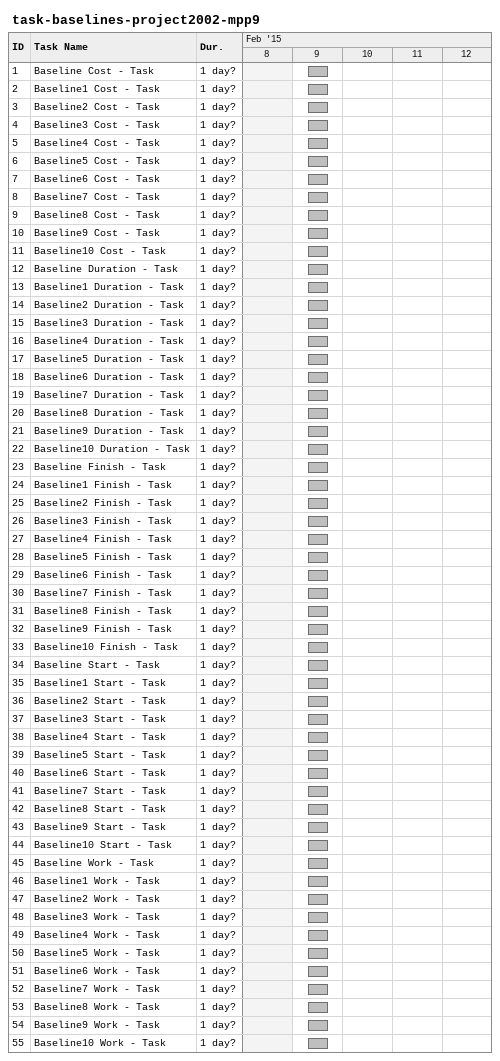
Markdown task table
task-baselines-project2002-mpp9

| ID | Task | Duration | Start | Finish |
|---|---|---|---|---|
| 1 | Baseline Cost - Task | 1d? | 2015-02-09 | 2015-02-09 |
| 2 | Baseline1 Cost - Task | 1d? | 2015-02-09 | 2015-02-09 |
| 3 | Baseline2 Cost - Task | 1d? | 2015-02-09 | 2015-02-09 |
| 4 | Baseline3 Cost - Task | 1d? | 2015-02-09 | 2015-02-09 |
| 5 | Baseline4 Cost - Task | 1d? | 2015-02-09 | 2015-02-09 |
| 6 | Baseline5 Cost - Task | 1d? | 2015-02-09 | 2015-02-09 |
| 7 | Baseline6 Cost - Task | 1d? | 2015-02-09 | 2015-02-09 |
| 8 | Baseline7 Cost - Task | 1d? | 2015-02-09 | 2015-02-09 |
| 9 | Baseline8 Cost - Task | 1d? | 2015-02-09 | 2015-02-09 |
| 10 | Baseline9 Cost - Task | 1d? | 2015-02-09 | 2015-02-09 |
| 11 | Baseline10 Cost - Task | 1d? | 2015-02-09 | 2015-02-09 |
| 12 | Baseline Duration - Task | 1d? | 2015-02-09 | 2015-02-09 |
| 13 | Baseline1 Duration - Task | 1d? | 2015-02-09 | 2015-02-09 |
| 14 | Baseline2 Duration - Task | 1d? | 2015-02-09 | 2015-02-09 |
| 15 | Baseline3 Duration - Task | 1d? | 2015-02-09 | 2015-02-09 |
| 16 | Baseline4 Duration - Task | 1d? | 2015-02-09 | 2015-02-09 |
| 17 | Baseline5 Duration - Task | 1d? | 2015-02-09 | 2015-02-09 |
| 18 | Baseline6 Duration - Task | 1d? | 2015-02-09 | 2015-02-09 |
| 19 | Baseline7 Duration - Task | 1d? | 2015-02-09 | 2015-02-09 |
| 20 | Baseline8 Duration - Task | 1d? | 2015-02-09 | 2015-02-09 |
| 21 | Baseline9 Duration - Task | 1d? | 2015-02-09 | 2015-02-09 |
| 22 | Baseline10 Duration - Task | 1d? | 2015-02-09 | 2015-02-09 |
| 23 | Baseline Finish - Task | 1d? | 2015-02-09 | 2015-02-09 |
| 24 | Baseline1 Finish - Task | 1d? | 2015-02-09 | 2015-02-09 |
| 25 | Baseline2 Finish - Task | 1d? | 2015-02-09 | 2015-02-09 |
| 26 | Baseline3 Finish - Task | 1d? | 2015-02-09 | 2015-02-09 |
| 27 | Baseline4 Finish - Task | 1d? | 2015-02-09 | 2015-02-09 |
| 28 | Baseline5 Finish - Task | 1d? | 2015-02-09 | 2015-02-09 |
| 29 | Baseline6 Finish - Task | 1d? | 2015-02-09 | 2015-02-09 |
| 30 | Baseline7 Finish - Task | 1d? | 2015-02-09 | 2015-02-09 |
| 31 | Baseline8 Finish - Task | 1d? | 2015-02-09 | 2015-02-09 |
| 32 | Baseline9 Finish - Task | 1d? | 2015-02-09 | 2015-02-09 |
| 33 | Baseline10 Finish - Task | 1d? | 2015-02-09 | 2015-02-09 |
| 34 | Baseline Start - Task | 1d? | 2015-02-09 | 2015-02-09 |
| 35 | Baseline1 Start - Task | 1d? | 2015-02-09 | 2015-02-09 |
| 36 | Baseline2 Start - Task | 1d? | 2015-02-09 | 2015-02-09 |
| 37 | Baseline3 Start - Task | 1d? | 2015-02-09 | 2015-02-09 |
| 38 | Baseline4 Start - Task | 1d? | 2015-02-09 | 2015-02-09 |
| 39 | Baseline5 Start - Task | 1d? | 2015-02-09 | 2015-02-09 |
| 40 | Baseline6 Start - Task | 1d? | 2015-02-09 | 2015-02-09 |
| 41 | Baseline7 Start - Task | 1d? | 2015-02-09 | 2015-02-09 |
| 42 | Baseline8 Start - Task | 1d? | 2015-02-09 | 2015-02-09 |
| 43 | Baseline9 Start - Task | 1d? | 2015-02-09 | 2015-02-09 |
| 44 | Baseline10 Start - Task | 1d? | 2015-02-09 | 2015-02-09 |
| 45 | Baseline Work - Task | 1d? | 2015-02-09 | 2015-02-09 |
| 46 | Baseline1 Work - Task | 1d? | 2015-02-09 | 2015-02-09 |
| 47 | Baseline2 Work - Task | 1d? | 2015-02-09 | 2015-02-09 |
| 48 | Baseline3 Work - Task | 1d? | 2015-02-09 | 2015-02-09 |
| 49 | Baseline4 Work - Task | 1d? | 2015-02-09 | 2015-02-09 |
| 50 | Baseline5 Work - Task | 1d? | 2015-02-09 | 2015-02-09 |
| 51 | Baseline6 Work - Task | 1d? | 2015-02-09 | 2015-02-09 |
| 52 | Baseline7 Work - Task | 1d? | 2015-02-09 | 2015-02-09 |
| 53 | Baseline8 Work - Task | 1d? | 2015-02-09 | 2015-02-09 |
| 54 | Baseline9 Work - Task | 1d? | 2015-02-09 | 2015-02-09 |
| 55 | Baseline10 Work - Task | 1d? | 2015-02-09 | 2015-02-09 |
